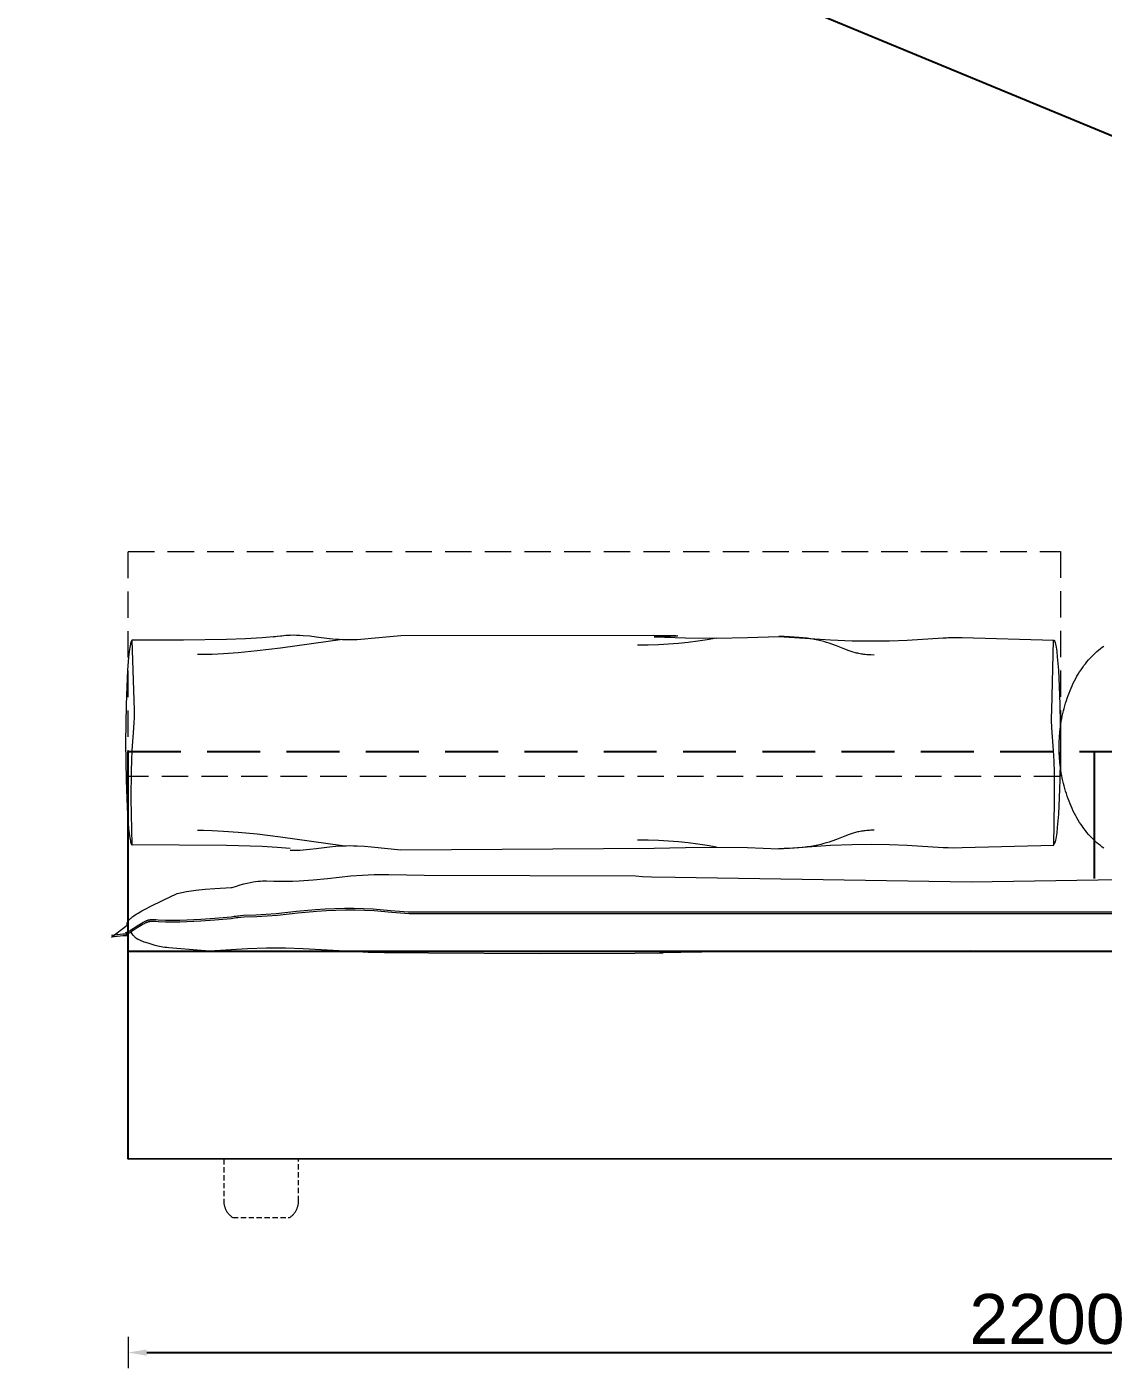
# Model space of a CAD drawing. Header units: millimetres. Extents: x 6668 to 47386, y -6732 to 35544.
# Drawn here: x 35626 to 36919, y -6042 to -4431 of the extents above; entities that cross this region are included whole.
import ezdxf

# ---------------------------------------------------------------- set-up
doc = ezdxf.new("R2010")
doc.units = ezdxf.units.MM
doc.linetypes.add('NASCOSTA', pattern=[9.525, 6.35, -3.175])
doc.layers.add('_ARREDO', color=7, linetype='Continuous')
for name, color, linetype, lineweight in [('_CUSCINO SEDUTA', 8, 'Continuous', 9), ('_PIEDINI', 3, 'NASCOSTA', 9), ('_QUOTE', 1, 'Continuous', 9), ('_RULLO', 8, 'Continuous', 9)]:
    doc.layers.add(name, color=color, linetype=linetype, lineweight=lineweight)
doc.styles.get("Standard").update_dxf_attribs({"font": 'arial.ttf'})
doc.dimstyles.new('1_1', dxfattribs={"dimscale": 15, "dimtxt": 4, "dimasz": 1.5, "dimexe": 1.25, "dimexo": 2, "dimtad": 1, "dimtih": 1, "dimtoh": 1, "dimdec": 0, "dimtxsty": 'Standard', "dimcen": 2.5, "dimclrd": 256, "dimclre": 256, "dimclrt": 256, "dimadec": 0, "dimazin": 0, "dimtfac": 1, "dimtdec": 0, "dimtmove": 0, "dimatfit": 3, "dimfxl": 1.25, "dimfxlon": 1, "dimlwe": 0, "dimarcsym": 0})

# ---------------------------------------------------------------- blocks, each defined once
blk = doc.blocks.new('*D58')
at = {"layer": '_QUOTE', "lineweight": 0, "transparency": 16777216}
for p, q in [((35747.6, -6004.8), (35747.6, -6042.3)), ((37955.4, -6004.8), (37955.4, -6042.3))]:
    blk.add_line(p, q, dxfattribs=at)
at = {"layer": '_QUOTE', "lineweight": -2, "transparency": 16777216}
blk.add_line((35770.1, -6023.5), (37932.9, -6023.5), dxfattribs=at)
at = {"layer": '_QUOTE', "transparency": 16777216}
for points in [[(35770.1, -6019.8), (35770.1, -6027.3), (35747.6, -6023.5)], [(37932.9, -6019.8), (37932.9, -6027.3), (37955.4, -6023.5)]]:
    blk.add_solid(points, dxfattribs=at)
at = {"layer": 'Defpoints', "color": 0, "transparency": 16777216}
for p in [(35747.6, -5791.3), (37955.4, -5791.3), (37955.4, -6023.5)]:
    blk.add_point(p, dxfattribs=at)
at = {"layer": '_QUOTE', "transparency": 16777216, "insert": (36851.5, -5983.5), "char_height": 60, "attachment_point": 5}
blk.add_mtext('2200', dxfattribs=at)
blk = doc.blocks.new('*D61')
at = {"layer": '_QUOTE', "lineweight": 0, "transparency": 16777216}
for p, q in [((35640.4, -4007.8), (35626.1, -4042.5)), ((37127.1, -4623.9), (37112.8, -4658.6))]:
    blk.add_line(p, q, dxfattribs=at)
at = {"layer": '_QUOTE', "lineweight": -2, "transparency": 16777216}
for p, q in [((35654, -4033.8), (36280.5, -4293.4)), ((37099.1, -4632.6), (36472.6, -4373))]:
    blk.add_line(p, q, dxfattribs=at)
at = {"layer": '_QUOTE', "transparency": 16777216}
for points in [[(35655.5, -4030.3), (35652.6, -4037.2), (35633.2, -4025.1)], [(37100.6, -4629.2), (37097.7, -4636.1), (37119.9, -4641.2)]]:
    blk.add_solid(points, dxfattribs=at)
at = {"layer": 'Defpoints', "color": 0, "transparency": 16777216}
for p in [(35747.6, -3749.3), (37234.2, -4365.4), (37119.9, -4641.2)]:
    blk.add_point(p, dxfattribs=at)
at = {"layer": '_QUOTE', "transparency": 16777216, "insert": (36376.6, -4333.2), "char_height": 60, "attachment_point": 5}
blk.add_mtext('1600', dxfattribs=at)
blk = doc.blocks.new('PIEDINO MIAMI SOFT_PANAMA H7CM')
at = {"color": 0, "linetype": 'ByBlock', "lineweight": -2}
for points in [[(45, 0), (-45, 0)], [(-45, 0), (-45, -50.4)], [(45, -50.4), (45, 0)], [(-45, -50.4), (-45, -51.2), (-44.9, -52), (-44.8, -52.9), (-44.7, -53.7), (-44.5, -54.5), (-44.4, -55.3), (-44.2, -56.1), (-43.9, -56.9), (-43.7, -57.7), (-43.4, -58.5), (-43.1, -59.3), (-42.7, -60), (-42.4, -60.8), (-42, -61.5), (-41.6, -62.2), (-41.1, -63), (-40.7, -63.6), (-40.2, -64.3), (-39.7, -65), (-39.1, -65.6), (-38.6, -66.2), (-38, -66.8), (-37.4, -67.4), (-36.8, -68), (-36.1, -68.5), (-35.5, -69), (-34.8, -69.5), (-34.1, -70)], [(34.1, -70), (34.8, -69.5), (35.5, -69), (36.1, -68.5), (36.8, -68), (37.4, -67.4), (38, -66.8), (38.6, -66.2), (39.1, -65.6), (39.7, -65), (40.2, -64.3), (40.7, -63.6), (41.1, -63), (41.6, -62.2), (42, -61.5), (42.4, -60.8), (42.7, -60), (43.1, -59.3), (43.4, -58.5), (43.7, -57.7), (43.9, -56.9), (44.2, -56.1), (44.4, -55.3), (44.5, -54.5), (44.7, -53.7), (44.8, -52.9), (44.9, -52), (45, -51.2), (45, -50.4)], [(-34.1, -70), (34.1, -70)]]:
    blk.add_lwpolyline(points, dxfattribs=at)

msp = doc.modelspace()

# ---------------------------------------------------------------- linework, layer by layer
at = {"layer": '_ARREDO', "linetype": 'NASCOSTA', "ltscale": 10}
msp.add_lwpolyline([(35747.6, -5301.6), (37841.8, -5301.6)], dxfattribs=at)
at = {"layer": '_ARREDO'}
for points in [[(35747.6, -5791.3), (35747.6, -5301.6)], [(36908, -5301.6), (36908, -5454.2)], [(35747.6, -5541.3), (37740.2, -5541.3)], [(37955.4, -5790.8), (35747.6, -5791.3)]]:
    msp.add_lwpolyline(points, dxfattribs=at)
at = {"layer": '_CUSCINO SEDUTA'}
for points in [[(35872.7, -5464.9), (35877.8, -5463.2), (35882.5, -5461.9), (35886.8, -5460.7), (35890.8, -5459.7), (35894.4, -5458.9), (35897.8, -5458.3), (35900.9, -5457.8), (35903.8, -5457.4), (35906.6, -5457.2), (35909.1, -5457), (35911.6, -5457), (35913.9, -5457), (35922.9, -5457.3)], [(35922.9, -5457.3), (35929.9, -5457.4), (35937.4, -5457.4), (35945.2, -5457.2), (35953.3, -5456.9), (35970.1, -5455.9), (35987.3, -5454.3)], [(35987.3, -5454.3), (36015.3, -5451.1), (36029.2, -5449.9), (36036.2, -5449.5), (36043.2, -5449.3)], [(36043.2, -5449.3), (36050.6, -5449.3), (36061.1, -5449.4), (36103.3, -5450.1), (36357.2, -5451)], [(36357.2, -5451), (36365.5, -5451.6), (36376.3, -5452.1), (36405, -5452.7)], [(36405, -5452.7), (36760.4, -5458.3)], [(36760.4, -5458.3), (37115.9, -5452.7)], [(35746.6, -5510.1), (35746.6, -5510), (35746.6, -5509.8), (35746.5, -5509.7), (35746.5, -5509.5), (35746.5, -5509.3), (35746.5, -5509.2), (35746.5, -5509), (35746.5, -5508.9), (35746.5, -5508.7), (35746.5, -5508.5), (35746.5, -5508.4), (35746.5, -5508.2), (35746.6, -5508.1), (35746.6, -5507.9), (35746.6, -5507.7), (35746.7, -5507.6), (35746.7, -5507.4), (35746.8, -5507.2), (35746.8, -5507.1), (35746.9, -5506.9), (35746.9, -5506.7), (35747, -5506.6), (35747.1, -5506.4), (35747.2, -5506.2), (35747.2, -5506), (35747.3, -5505.9), (35747.4, -5505.7), (35747.5, -5505.5), (35747.7, -5505.3), (35747.8, -5505.2), (35747.9, -5505), (35748, -5504.8), (35748.2, -5504.6), (35748.3, -5504.4), (35748.5, -5504.2), (35748.6, -5504), (35749, -5503.7), (35749.3, -5503.3), (35749.7, -5502.9), (35750.2, -5502.4), (35750.6, -5502), (35751.1, -5501.6), (35751.7, -5501.2), (35752.2, -5500.7), (35753.5, -5499.8), (35754.8, -5498.8), (35756.4, -5497.8), (35758.1, -5496.7), (35759.9, -5495.6), (35764.2, -5493.1), (35769.1, -5490.4), (35774.9, -5487.4), (35789, -5480.5), (35806.8, -5472.1)], [(35806.8, -5472.1), (35812.3, -5470.9), (35817.8, -5469.9), (35823.3, -5469), (35828.9, -5468.3), (35840.4, -5467.1), (35851.9, -5466.2)], [(35851.9, -5466.2), (35871.6, -5464.9)], [(35871.6, -5464.9), (35871.7, -5464.9), (35871.7, -5464.9), (35871.7, -5464.9), (35871.8, -5464.9), (35871.8, -5464.9), (35871.9, -5464.9), (35872.2, -5464.9), (35872.3, -5464.9), (35872.3, -5464.9), (35872.4, -5464.9), (35872.4, -5464.9), (35872.5, -5464.9), (35872.5, -5464.9), (35872.5, -5464.9), (35872.6, -5464.9), (35872.6, -5464.9), (35872.6, -5464.9), (35872.6, -5464.9), (35872.6, -5464.9), (35872.7, -5464.9), (35872.7, -5464.9), (35872.7, -5464.9), (35872.7, -5464.9), (35872.7, -5464.9)], [(35901, -5497.8), (35907.2, -5497.5), (35913.3, -5497.1), (35925.6, -5496), (35950.2, -5493.4)], [(35950.2, -5493.4), (35973, -5491.4), (35984.5, -5490.6), (35996, -5490.1), (36007.5, -5489.7), (36019, -5489.7), (36030.5, -5490), (36041.9, -5490.5)], [(36043.2, -5493), (36031.8, -5492.4), (36020.3, -5492.1), (36008.9, -5492.2), (35997.4, -5492.5), (35985.9, -5493), (35974.4, -5493.8), (35951.5, -5495.8)], [(36041.9, -5490.5), (36063.1, -5492.4), (36073.6, -5493.3), (36084.1, -5494)], [(36085.5, -5496.4), (36074.9, -5495.7), (36064.4, -5494.8), (36043.2, -5493)], [(36084.1, -5494), (36768.6, -5494), (37084.6, -5494)], [(35754, -5514.1), (35756.3, -5512.6), (35758.7, -5511.1), (35763.6, -5508.1)], [(35763.6, -5508.1), (35765.8, -5506.7), (35767, -5506.1), (35767.6, -5505.8), (35768.2, -5505.5), (35768.8, -5505.2), (35769.4, -5504.9), (35770, -5504.7), (35770.6, -5504.4), (35770.9, -5504.3), (35771.3, -5504.2), (35771.6, -5504.1), (35771.9, -5504), (35772.2, -5503.9), (35772.6, -5503.8), (35772.9, -5503.8), (35773.3, -5503.7)], [(35773.3, -5506), (35772.9, -5506.1), (35772.6, -5506.2), (35772.2, -5506.3), (35771.9, -5506.3), (35771.6, -5506.4), (35771.3, -5506.5), (35770.6, -5506.8), (35770, -5507), (35769.4, -5507.3), (35768.8, -5507.5), (35768.2, -5507.8), (35767.6, -5508.1), (35767, -5508.4), (35765.8, -5509.1), (35763.6, -5510.4)], [(35773.3, -5503.7), (35773.9, -5503.6), (35774.5, -5503.5), (35775.1, -5503.4), (35775.8, -5503.4), (35776.4, -5503.3), (35777.1, -5503.3), (35778.5, -5503.3), (35779.8, -5503.4), (35781.2, -5503.4), (35784, -5503.6)], [(35784, -5506), (35781.2, -5505.8), (35779.8, -5505.7), (35778.5, -5505.7), (35777.1, -5505.7), (35776.4, -5505.7), (35775.8, -5505.7), (35775.1, -5505.8), (35774.5, -5505.8), (35773.9, -5505.9), (35773.6, -5506), (35773.3, -5506)], [(35784, -5503.6), (35792.8, -5504), (35801.4, -5504.2), (35810, -5504.1), (35818.4, -5503.9), (35835.2, -5503), (35851.9, -5501.7)], [(35851.9, -5504.1), (35835.2, -5505.4), (35818.4, -5506.3), (35810, -5506.5), (35801.4, -5506.6), (35792.8, -5506.4), (35784, -5506)], [(35851.9, -5501.7), (35871.6, -5500.3)], [(35871.7, -5502.4), (35851.9, -5504.1)], [(35871.6, -5500.3), (35873.5, -5499.9), (35875.3, -5499.5), (35877.1, -5499.2), (35879, -5499), (35880.8, -5498.8), (35882.7, -5498.6), (35886.3, -5498.3), (35901, -5497.8)], [(35902.4, -5500.2), (35887, -5500.7), (35883.2, -5500.9), (35879.4, -5501.3), (35877.4, -5501.5), (35875.5, -5501.7), (35873.6, -5502), (35871.7, -5502.4)], [(35951.5, -5495.8), (35927, -5498.4), (35914.7, -5499.5), (35908.5, -5499.9), (35902.4, -5500.2)], [(37084.6, -5496.4), (36769.1, -5496.4), (36085.5, -5496.4)], [(35727.6, -5524.5), (35746.6, -5510.1)], [(35727.6, -5522.1), (35734.5, -5521.3), (35738, -5521), (35741.5, -5520.7)], [(35741.5, -5523.1), (35738, -5523.3), (35734.5, -5523.7), (35727.6, -5524.5)], [(35741.5, -5520.7), (35744.8, -5520.5), (35746.2, -5520.4), (35746.7, -5520.4), (35746.9, -5520.3), (35747, -5520.3), (35747.1, -5520.3), (35747.2, -5520.3), (35747.3, -5520.2), (35747.4, -5520.2), (35747.4, -5520.2), (35747.4, -5520.2), (35747.5, -5520.2), (35747.5, -5520.2), (35747.5, -5520.2), (35747.5, -5520.2), (35747.5, -5520.2), (35747.6, -5520.2), (35747.6, -5520.2), (35747.6, -5520.2), (35747.6, -5520.2), (35747.6, -5520.1), (35747.6, -5520.1), (35747.6, -5520.1), (35747.6, -5520.1), (35747.6, -5520.1), (35747.6, -5520.1), (35747.6, -5520.1), (35747.6, -5520.1), (35747.6, -5520.1), (35747.7, -5520.1), (35747.7, -5520.1), (35747.7, -5520.1), (35747.7, -5520.1), (35747.7, -5520.1), (35747.7, -5520.1), (35747.7, -5520.1), (35747.7, -5520), (35747.7, -5520), (35747.7, -5520), (35747.7, -5520), (35747.7, -5520), (35747.6, -5520), (35747.6, -5520), (35747.6, -5520), (35747.6, -5520), (35747.6, -5520), (35747.6, -5520), (35747.6, -5520), (35747.6, -5520), (35747.6, -5520), (35747.6, -5519.9), (35747.6, -5519.9), (35747.6, -5519.9), (35747.5, -5519.9), (35747.5, -5519.9), (35747.5, -5519.9), (35747.5, -5519.9), (35747.5, -5519.9), (35747.4, -5519.9), (35747.4, -5519.8), (35747.3, -5519.8), (35747.2, -5519.8), (35747.1, -5519.7), (35747, -5519.7), (35746.9, -5519.7), (35746.6, -5519.6), (35746.2, -5519.5), (35745.8, -5519.4), (35744.8, -5519.2)], [(35744.8, -5521.5), (35745.8, -5521.8), (35746.2, -5521.8), (35746.6, -5521.9), (35746.9, -5522), (35747, -5522.1), (35747.1, -5522.1), (35747.2, -5522.1), (35747.3, -5522.2), (35747.4, -5522.2), (35747.4, -5522.2), (35747.5, -5522.2), (35747.5, -5522.2), (35747.5, -5522.3), (35747.5, -5522.3), (35747.5, -5522.3), (35747.6, -5522.3), (35747.6, -5522.3), (35747.6, -5522.3), (35747.6, -5522.3), (35747.6, -5522.3), (35747.6, -5522.3), (35747.6, -5522.3), (35747.6, -5522.3), (35747.6, -5522.3), (35747.6, -5522.4), (35747.6, -5522.4), (35747.6, -5522.4), (35747.7, -5522.4), (35747.7, -5522.4), (35747.7, -5522.4), (35747.7, -5522.4), (35747.7, -5522.4), (35747.7, -5522.4), (35747.7, -5522.4), (35747.7, -5522.4), (35747.7, -5522.4), (35747.7, -5522.4), (35747.7, -5522.4), (35747.7, -5522.5), (35747.6, -5522.5), (35747.6, -5522.5), (35747.6, -5522.5), (35747.6, -5522.5), (35747.6, -5522.5), (35747.6, -5522.5), (35747.6, -5522.5), (35747.6, -5522.5), (35747.6, -5522.5), (35747.6, -5522.5), (35747.6, -5522.5), (35747.6, -5522.5), (35747.6, -5522.5), (35747.5, -5522.5), (35747.5, -5522.5), (35747.5, -5522.5), (35747.5, -5522.6), (35747.5, -5522.6), (35747.5, -5522.6), (35747.4, -5522.6), (35747.4, -5522.6), (35747.4, -5522.6), (35747.3, -5522.6), (35747.2, -5522.6), (35747.1, -5522.6), (35747, -5522.7), (35746.9, -5522.7), (35746.7, -5522.7), (35746.2, -5522.8), (35744.8, -5522.9), (35741.5, -5523.1)], [(35744.8, -5519.2), (35745.1, -5519.1), (35745.4, -5519), (35745.8, -5518.9), (35746.1, -5518.7), (35746.4, -5518.6), (35746.7, -5518.5), (35747.3, -5518.2), (35747.9, -5517.9), (35748.5, -5517.6), (35749.1, -5517.3), (35749.7, -5517), (35750.8, -5516.3), (35751.9, -5515.5), (35754, -5514.1)], [(35754, -5516.4), (35751.9, -5517.9), (35750.8, -5518.6), (35749.7, -5519.3), (35749.1, -5519.6), (35748.5, -5519.9), (35747.9, -5520.3), (35747.3, -5520.5), (35746.7, -5520.8), (35746.1, -5521.1), (35745.8, -5521.2), (35745.4, -5521.3), (35745.1, -5521.4), (35744.8, -5521.5)], [(35750.9, -5518.5), (35752.4, -5520.6), (35753.2, -5521.6), (35753.6, -5522.1), (35754.1, -5522.6), (35754.5, -5523.1), (35755, -5523.6), (35755.5, -5524.1), (35756, -5524.5), (35756.2, -5524.7), (35756.5, -5525), (35756.7, -5525.2), (35757, -5525.4), (35757.3, -5525.6), (35757.6, -5525.8), (35757.9, -5526), (35758.2, -5526.2)], [(35763.6, -5510.4), (35758.7, -5513.4), (35756.3, -5514.9), (35754, -5516.4)], [(35758.2, -5526.2), (35758.5, -5526.4), (35758.9, -5526.7), (35759.3, -5526.9), (35759.7, -5527.1), (35760.5, -5527.5), (35761.3, -5527.9), (35762.2, -5528.3), (35763.1, -5528.7), (35764, -5529), (35764.9, -5529.4), (35766.8, -5530), (35768.8, -5530.6), (35772.8, -5531.8)], [(35772.8, -5531.8), (35780, -5534), (35781.8, -5534.5), (35783.6, -5534.9), (35785.5, -5535.4), (35787.3, -5535.8)], [(35787.3, -5535.8), (35789.6, -5536.1), (35791.9, -5536.5), (35794.3, -5536.7), (35796.6, -5536.9), (35806.2, -5537.6)], [(35806.2, -5537.6), (35845.4, -5540.8)], [(35845.4, -5540.8), (35891, -5538.3), (35913.8, -5537.5), (35936.6, -5537.4)], [(35936.6, -5537.4), (35958.1, -5538), (35979.7, -5539.2), (36022.7, -5541.9)], [(36022.7, -5541.9), (36036.1, -5542.4), (36055.6, -5542.8), (36108.6, -5543.5), (36241.9, -5544.1), (36356.5, -5543.9), (36386, -5543.5), (36389.2, -5543.4), (36389.6, -5543.3), (36389.8, -5543.3), (36390, -5543.3), (36390.1, -5543.3), (36390.2, -5543.3), (36390.3, -5543.3), (36390.3, -5543.2), (36390.3, -5543.2), (36390.2, -5543.2), (36390.2, -5543.2), (36390.1, -5543.2), (36389.9, -5543.2), (36389.8, -5543.1), (36389.3, -5543.1), (36386.1, -5543)], [(36386.1, -5543), (36462.4, -5541.6), (36759.8, -5540.4)], [(36759.8, -5540.4), (37057.3, -5541.6), (37126.5, -5543)]]:
    msp.add_lwpolyline(points, dxfattribs=at)
at = {"layer": '_RULLO', "linetype": 'NASCOSTA', "ltscale": 5}
msp.add_lwpolyline([(35747.6, -5061.3), (36867.6, -5061.3), (36867.6, -5331.6), (35747.6, -5331.6)], close=True, dxfattribs=at)
at = {"layer": '_RULLO'}
for points in [[(35752.7, -5168), (35752.6, -5168), (35752.6, -5168), (35752.5, -5168.1), (35752.5, -5168.1), (35752.4, -5168.1), (35752.4, -5168.1), (35752.4, -5168.1), (35752.3, -5168.2), (35752.3, -5168.2), (35752.2, -5168.2), (35752.2, -5168.3), (35752.1, -5168.3), (35752.1, -5168.4), (35752, -5168.4), (35752, -5168.5), (35751.9, -5168.5), (35751.9, -5168.6), (35751.9, -5168.7), (35751.8, -5168.7), (35751.8, -5168.8), (35751.7, -5168.9), (35751.7, -5169), (35751.6, -5169.1), (35751.6, -5169.2), (35751.5, -5169.4), (35751.4, -5169.6), (35751.3, -5169.8), (35751.2, -5170.1), (35751.1, -5170.4), (35751, -5170.7), (35750.8, -5171.3), (35750.6, -5172), (35750.5, -5172.8), (35750.1, -5174.6), (35749.7, -5176.7), (35749.3, -5179.1), (35749, -5181.8), (35748.3, -5188.1), (35747, -5204), (35746, -5223.7), (35745.2, -5245.7), (35744.6, -5290.9), (35745.2, -5336.1), (35746, -5358.1), (35747, -5377.8), (35748.3, -5393.7), (35749, -5400), (35749.3, -5402.7), (35749.7, -5405.1), (35750.1, -5407.2), (35750.5, -5409), (35750.6, -5409.8), (35750.8, -5410.5), (35751, -5411.2), (35751.1, -5411.4), (35751.2, -5411.7), (35751.3, -5412), (35751.4, -5412.2), (35751.5, -5412.4), (35751.6, -5412.6), (35751.6, -5412.7), (35751.7, -5412.8), (35751.7, -5412.9), (35751.8, -5413), (35751.8, -5413.1), (35751.9, -5413.1), (35751.9, -5413.2), (35751.9, -5413.3), (35752, -5413.3), (35752, -5413.4), (35752.1, -5413.4), (35752.1, -5413.5), (35752.2, -5413.5), (35752.2, -5413.6), (35752.3, -5413.6), (35752.3, -5413.6), (35752.4, -5413.7), (35752.4, -5413.7), (35752.4, -5413.7), (35752.5, -5413.7), (35752.5, -5413.8), (35752.6, -5413.8), (35752.6, -5413.8), (35752.7, -5413.8)], [(35942.2, -5161.7), (35926.7, -5163.4), (35908.8, -5164.9), (35888.6, -5166.1), (35866.1, -5167), (35814.1, -5168), (35752.7, -5168)], [(35754.8, -5273.4), (35755.2, -5266.9), (35755.3, -5261.2), (35755.3, -5252.5), (35752.7, -5168)], [(36005.2, -5167), (35930.6, -5177.5), (35902.7, -5180.8), (35880.1, -5182.9), (35862.3, -5184.3), (35848.6, -5184.9), (35838.4, -5185.2), (35831.1, -5185.2)], [(35922.2, -5163.9), (35927.3, -5163.1), (35932.4, -5162.5), (35937.3, -5162), (35942.2, -5161.7)], [(35942.2, -5161.7), (35946.2, -5161.6), (35950.1, -5161.7), (35954.1, -5161.8), (35958, -5162.1), (35965.9, -5162.8), (35973.8, -5163.7), (35989.5, -5165.7), (35997.3, -5166.5), (36001.3, -5166.8), (36005.2, -5167)], [(36005.2, -5167), (36009.6, -5167.2), (36013.9, -5167.2), (36018.3, -5167.1), (36022.7, -5166.9), (36031.5, -5166.4), (36040.2, -5165.6), (36075.5, -5162.2)], [(36075.5, -5162.2), (36378.6, -5161.7), (36401.2, -5162.2), (36404.2, -5162.3), (36405.4, -5162.4), (36406.2, -5162.5), (36406.6, -5162.5), (36406.9, -5162.5), (36407, -5162.6), (36407.1, -5162.6), (36407.2, -5162.6), (36407.3, -5162.6), (36407.4, -5162.6), (36407.4, -5162.7), (36407.4, -5162.7), (36407.5, -5162.7), (36407.5, -5162.7), (36407.5, -5162.7), (36407.4, -5162.8), (36407.4, -5162.8), (36407.4, -5162.8), (36407.3, -5162.8), (36407.2, -5162.8), (36407.1, -5162.9), (36407, -5162.9), (36406.9, -5162.9), (36406.7, -5162.9), (36406, -5163), (36405.1, -5163.1), (36399.5, -5163.4), (36379.8, -5164)], [(36454.5, -5165.3), (36443.4, -5167.3), (36432, -5169), (36420.5, -5170.5), (36408.8, -5171.7), (36396.8, -5172.6), (36384.7, -5173.3), (36372.3, -5173.7), (36359.8, -5173.8)], [(36379.8, -5164), (36417.2, -5165.1), (36454.6, -5165.3), (36491.9, -5164.8), (36529.2, -5163.6)], [(36529.2, -5163.6), (36591.5, -5167.6), (36617.3, -5168.5), (36640.6, -5168.8), (36662.4, -5168.5), (36683.5, -5167.8), (36726.8, -5165.2)], [(36643.9, -5185.7), (36640.1, -5185.6), (36638.3, -5185.5), (36636.6, -5185.4), (36634.9, -5185.3), (36633.2, -5185.1), (36631.6, -5184.9), (36630.1, -5184.7), (36628.6, -5184.5), (36627.1, -5184.2), (36625.6, -5183.9), (36624.2, -5183.6), (36622.8, -5183.3), (36621.4, -5182.9), (36618.8, -5182.2), (36616.2, -5181.4), (36613.7, -5180.5), (36608.7, -5178.7), (36598.5, -5174.6), (36592.9, -5172.5), (36589.9, -5171.5), (36586.8, -5170.5), (36583.4, -5169.6), (36579.9, -5168.7), (36576.2, -5167.8), (36572.2, -5167), (36567.9, -5166.3), (36563.4, -5165.6), (36558.6, -5165), (36553.4, -5164.5), (36547.9, -5164.1), (36542.1, -5163.8), (36535.8, -5163.6), (36529.2, -5163.6)], [(36726.8, -5165.2), (36729.1, -5164.9), (36730.7, -5164.9), (36732.7, -5164.8), (36739.1, -5164.7), (36749.6, -5164.8), (36859.6, -5167.8)], [(36857.4, -5273.1), (36857.3, -5270.4), (36857.1, -5266.7), (36857.1, -5260.9), (36857.2, -5252.2), (36859.5, -5167.8)], [(36859.5, -5167.8), (36859.5, -5167.8), (36859.6, -5167.8), (36859.6, -5167.8), (36859.7, -5167.8), (36859.7, -5167.8), (36859.8, -5167.9), (36859.8, -5167.9), (36859.9, -5167.9), (36859.9, -5167.9), (36859.9, -5168), (36860, -5168), (36860, -5168), (36860.1, -5168.1), (36860.1, -5168.1), (36860.2, -5168.2), (36860.2, -5168.2), (36860.3, -5168.3), (36860.3, -5168.4), (36860.4, -5168.4), (36860.4, -5168.5), (36860.4, -5168.6), (36860.5, -5168.7), (36860.5, -5168.8), (36860.6, -5168.8), (36860.6, -5168.9), (36860.7, -5169.1), (36860.8, -5169.4), (36860.9, -5169.6), (36861, -5169.9), (36861.1, -5170.1), (36861.2, -5170.4), (36861.4, -5171), (36861.6, -5171.8), (36861.8, -5172.5), (36862.1, -5174.3), (36862.5, -5176.4), (36862.9, -5178.8), (36863.2, -5181.5), (36863.9, -5187.8), (36865.2, -5203.7), (36866.3, -5223.3), (36867, -5245.2), (36867.6, -5290.4), (36867, -5335.4), (36866.3, -5357.3), (36865.2, -5376.9), (36863.9, -5392.8), (36863.2, -5399.1), (36862.9, -5401.8), (36862.5, -5404.2), (36862.1, -5406.3), (36861.8, -5408.1), (36861.6, -5408.9), (36861.4, -5409.6), (36861.2, -5410.2), (36861.1, -5410.5), (36861, -5410.8), (36860.9, -5411.1), (36860.8, -5411.3), (36860.7, -5411.5), (36860.6, -5411.7), (36860.6, -5411.8), (36860.6, -5411.9), (36860.5, -5412), (36860.5, -5412.1), (36860.4, -5412.2), (36860.4, -5412.2), (36860.3, -5412.3), (36860.3, -5412.4), (36860.2, -5412.4), (36860.2, -5412.5), (36860.1, -5412.6), (36860.1, -5412.6), (36860.1, -5412.7), (36860, -5412.7), (36860, -5412.7), (36859.9, -5412.8), (36859.9, -5412.8), (36859.8, -5412.8), (36859.8, -5412.9), (36859.7, -5412.9), (36859.7, -5412.9), (36859.7, -5412.9), (36859.6, -5412.9), (36859.6, -5412.9)], [(36919.9, -5417.8), (36917.7, -5416.3), (36915.6, -5414.6), (36913.5, -5413), (36911.4, -5411.2), (36909.4, -5409.3), (36907.3, -5407.4), (36905.3, -5405.4), (36903.4, -5403.3), (36901.4, -5401.1), (36899.5, -5398.9), (36897.7, -5396.6), (36895.9, -5394.2), (36894.1, -5391.8), (36892.4, -5389.3), (36890.7, -5386.7), (36889.1, -5384.1), (36887.5, -5381.4), (36886, -5378.7), (36884.5, -5375.9), (36883.1, -5373.1), (36881.7, -5370.2), (36880.4, -5367.3), (36879.2, -5364.3), (36878, -5361.4), (36876.9, -5358.3), (36875.8, -5355.3), (36874.8, -5352.2), (36873.8, -5349.1), (36872.9, -5346), (36872.1, -5342.9), (36871.3, -5339.8), (36870.5, -5336.6), (36869.9, -5333.5), (36869.3, -5330.3), (36868.7, -5327.2), (36867.8, -5320.9), (36867.1, -5314.7), (36866.6, -5308.5), (36866.3, -5302.4), (36866.2, -5296.3), (36866.3, -5290.3), (36866.6, -5284.2), (36867.1, -5278), (36867.8, -5271.8), (36868.7, -5265.5), (36869.3, -5262.3), (36869.9, -5259.2), (36870.5, -5256), (36871.3, -5252.9), (36872.1, -5249.8), (36872.9, -5246.6), (36873.8, -5243.5), (36874.8, -5240.4), (36875.8, -5237.4), (36876.9, -5234.3), (36878, -5231.3), (36879.2, -5228.3), (36880.4, -5225.4), (36881.7, -5222.5), (36883.1, -5219.6), (36884.5, -5216.8), (36886, -5214), (36887.5, -5211.2), (36889.1, -5208.6), (36890.7, -5205.9), (36892.4, -5203.4), (36894.1, -5200.9), (36895.9, -5198.4), (36897.7, -5196.1), (36899.5, -5193.8), (36901.4, -5191.5), (36903.4, -5189.4), (36905.3, -5187.3), (36907.3, -5185.3), (36909.4, -5183.3), (36911.4, -5181.5), (36913.5, -5179.7), (36915.6, -5178), (36917.7, -5176.4), (36919.9, -5174.9)], [(35752.7, -5413.8), (35751.6, -5358.6), (35751.7, -5324.8), (35752.2, -5312.2), (35752.8, -5300.4), (35754.8, -5273.4)], [(36859.6, -5414), (36860.6, -5361.5), (36860.4, -5326.8), (36860, -5313.2), (36859.3, -5300.5), (36857.4, -5273.1)], [(36005.2, -5414.8), (35930.6, -5404.3), (35902.7, -5401), (35880.1, -5398.9), (35862.3, -5397.5), (35848.6, -5396.9), (35838.4, -5396.6), (35831.1, -5396.6)], [(36643.9, -5396.2), (36640.1, -5396.2), (36638.3, -5396.3), (36636.6, -5396.4), (36634.9, -5396.5), (36633.2, -5396.7), (36631.6, -5396.9), (36630.1, -5397.1), (36628.6, -5397.3), (36627.1, -5397.6), (36625.6, -5397.9), (36624.2, -5398.2), (36622.8, -5398.5), (36621.4, -5398.9), (36618.8, -5399.6), (36616.2, -5400.4), (36613.7, -5401.3), (36608.7, -5403.1), (36598.5, -5407.2), (36592.9, -5409.3), (36589.9, -5410.3), (36586.8, -5411.3), (36583.4, -5412.2), (36579.9, -5413.1), (36576.2, -5414), (36572.2, -5414.8), (36567.9, -5415.5), (36563.4, -5416.2), (36558.6, -5416.8), (36553.4, -5417.3), (36547.9, -5417.7), (36542.1, -5418), (36535.8, -5418.2), (36529.2, -5418.3)], [(36454.5, -5416.5), (36443.4, -5414.5), (36432, -5412.8), (36420.5, -5411.3), (36408.8, -5410.1), (36396.8, -5409.2), (36384.7, -5408.5), (36372.3, -5408.1), (36359.8, -5408)], [(36529.2, -5418.3), (36591.5, -5414.2), (36617.3, -5413.3), (36640.6, -5413), (36662.4, -5413.3), (36683.5, -5414), (36726.8, -5416.7)], [(35942.2, -5417.9), (35926.7, -5416.7), (35908.8, -5415.7), (35866.1, -5414.3), (35752.7, -5413.8)], [(35942.2, -5420.1), (35946.2, -5420.2), (35950.1, -5420.1), (35954.1, -5420), (35958, -5419.7), (35965.9, -5419), (35973.8, -5418.1), (35989.5, -5416.1), (35997.3, -5415.3), (36001.3, -5415), (36005.2, -5414.8)], [(36005.2, -5414.8), (36009.6, -5414.7), (36013.9, -5414.6), (36018.3, -5414.7), (36022.7, -5414.9), (36031.5, -5415.4), (36040.2, -5416.2), (36075.5, -5419.6)], [(36075.5, -5419.6), (36379.8, -5417.8)], [(36379.8, -5417.8), (36417.2, -5416.7), (36454.6, -5416.5), (36491.9, -5417), (36529.2, -5418.3)], [(36726.8, -5416.7), (36729.1, -5416.9), (36730.7, -5417), (36732.7, -5417), (36739.1, -5417.1), (36749.6, -5417), (36859.6, -5414)]]:
    msp.add_lwpolyline(points, dxfattribs=at)

# ---------------------------------------------------------------- block references
at = {"layer": '_PIEDINI'}
msp.add_blockref('PIEDINO MIAMI SOFT_PANAMA H7CM', (35907.6, -5791.3), dxfattribs=at)

# ---------------------------------------------------------------- dimensions: what is measured, and where the dimension line sits
at = {"layer": '_QUOTE'}
dim = msp.add_aligned_dim(p1=(35747.6, -3749.3), p2=(37234.2, -4365.4), distance=-298.6, text='1600', dimstyle='1_1', dxfattribs=at)
dim.commit()
dim.dimension.update_dxf_attribs({"geometry": '*D61', "text_midpoint": (36376.6, -4333.2)})
dim = msp.add_linear_dim(base=(37955.4, -6023.5), p1=(35747.6, -5791.3), p2=(37955.4, -5791.3), text='2200', dimstyle='1_1', dxfattribs=at)
dim.commit()
dim.dimension.update_dxf_attribs({"geometry": '*D58', "text_midpoint": (36851.5, -5983.5)})

doc.saveas('drawing.dxf')
